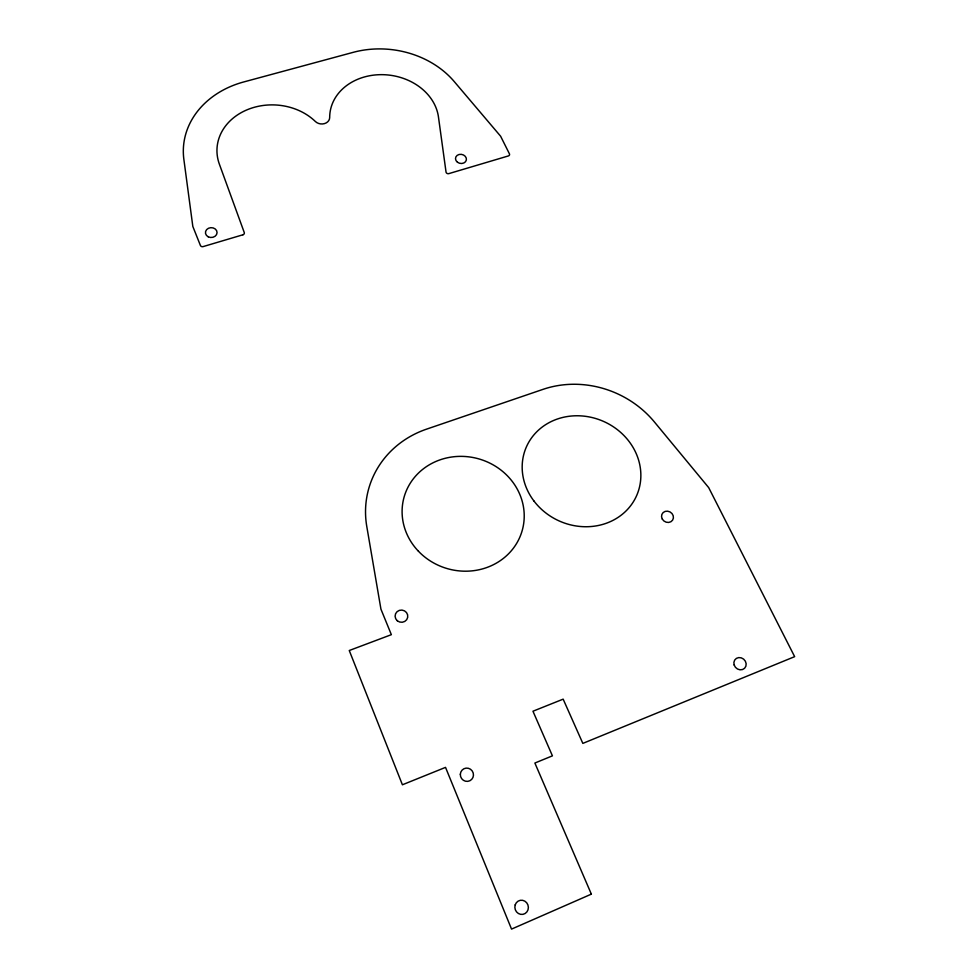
<?xml version="1.0" encoding="UTF-8"?>
<svg xmlns="http://www.w3.org/2000/svg" width="978" height="978" viewBox="0 0 978 978"><rect width="100%" height="100%" fill="white"/><g stroke="black" fill="none" stroke-linecap="round" stroke-linejoin="round"><path stroke-width="1.47" d="M591.36 894.136L511.543 929.1L445.528 767.375L402.41 784.784L349.256 650.517L391.359 634.673L380.943 609.172L366.774 526.445A97.763 90.954 15.9 0 1 426.555 429.146L543.071 389.342A95.991 86.822 24 0 1 654.38 421.934L708.683 487.619L794.649 656.654L582.839 743.39L563.157 699.148L532.961 711.226L552.423 755.847L534.88 763.036L591.36 894.136M242.923 234.781L203.155 246.59A2.164 1.846 -1.8 0 1 200.404 245.454L192.825 226.444L183.864 159.39A89.389 74.108 2.7 0 1 243.632 81.981L353.18 52.347A87.164 71.663 7.5 0 1 454.22 81.553L500.626 136.248L509.404 153.79A2.029 1.675 12.8 0 1 508.364 155.942L448.841 173.619A2.042 1.711 10.3 0 1 446.041 172.079L438.462 116.993A54.719 44.976 7.5 0 0 381.151 74.658A54.719 44.976 7.5 0 0 329.684 117.507A8.166 6.699 5 0 1 324.403 123.631A8.166 6.699 5 0 1 315.393 121.516A56.113 46.516 2.7 0 0 245.906 110.306A56.113 46.516 2.7 0 0 219.365 164.145L244.256 232.519A2.139 1.822 0.2 0 1 242.923 234.781M208.216 236.798A5.819 4.927 -1.2 0 0 217.067 232.678A5.819 4.927 -1.2 0 0 208.485 228.265A5.819 4.927 -1.2 0 0 208.216 236.798M457.459 162.238A5.501 4.572 10.9 0 0 466.347 160.013A5.501 4.572 10.9 0 0 459.073 154.487A5.501 4.572 10.9 0 0 457.459 162.238M533.854 500.883A60.257 54.487 24 0 0 635.969 497.056A60.257 54.487 24 0 0 574.734 415.809A60.257 54.487 24 0 0 533.854 500.883M418.425 551.225A61.37 57.079 15.9 0 0 521.519 532.753A61.37 57.079 15.9 0 0 449.538 457.362A61.37 57.079 15.9 0 0 418.425 551.225M662.277 519.061A6.112 5.489 31.3 0 0 672.583 520.186A6.112 5.489 31.3 0 0 667.595 511.176A6.112 5.489 31.3 0 0 662.277 519.061M734.148 664.954A6.467 5.819 44 0 0 744.588 668.28A6.467 5.819 44 0 0 741.312 657.864A6.467 5.819 44 0 0 734.148 664.954M515.198 904.882A7.152 6.748 76.4 0 0 522.961 914.344A7.152 6.748 76.4 0 0 526.677 902.743A7.152 6.748 76.4 0 0 515.198 904.882M460.332 774.27A6.699 6.54 61.3 0 0 469.88 780.737A6.699 6.54 61.3 0 0 470.479 769.234A6.699 6.54 61.3 0 0 460.332 774.27M397.3 620.761A6.357 6.112 10 0 0 407.679 617.399A6.357 6.112 10 0 0 399.354 610.37A6.357 6.112 10 0 0 397.3 620.761"/></g></svg>
